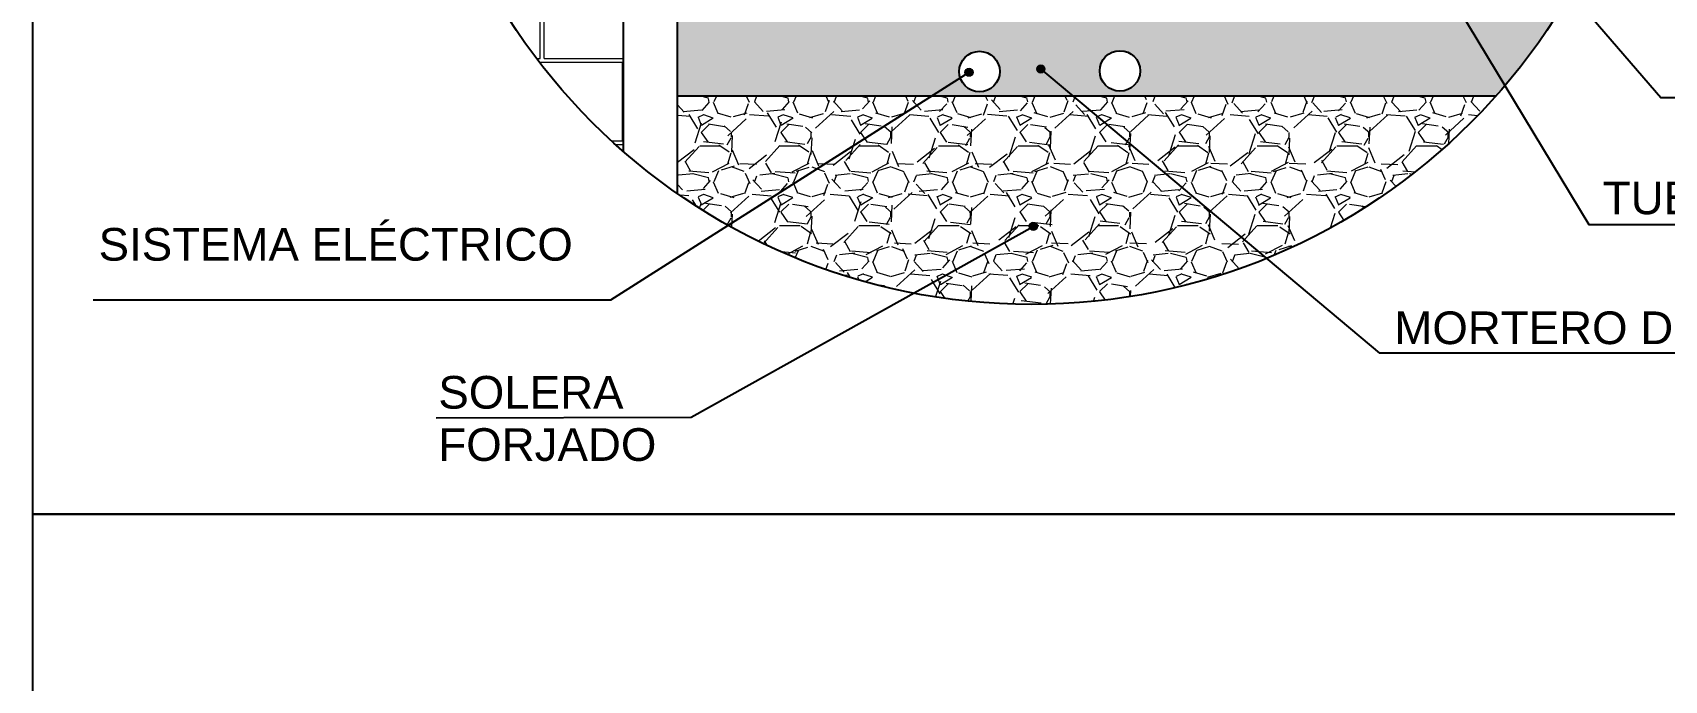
# Model space of a CAD drawing. Header units: millimetres. Extents: x 441156 to 441876, y 4514765 to 4515211.
# Drawn here: x 441488.51 to 441493.63, y 4514928.61 to 4514930.65 of the extents above; entities that cross this region are included whole.
import ezdxf

# ---------------------------------------------------------------- set-up
doc = ezdxf.new("R2010")
doc.units = ezdxf.units.MM
for name, color, linetype in [('01_textos', 7, 'Continuous'), ('Cassette', 7, 'Continuous'), ('Cornice', 7, 'Continuous'), ('Cornice_Testi', 7, 'Continuous')]:
    doc.layers.add(name, color=color, linetype=linetype)
doc.layers.add('Cornice_Tratteggi', color=7, linetype='Continuous', lineweight=5)
doc.styles.add('NIEVES2', font='sanss___.ttf')

msp = doc.modelspace()

# ---------------------------------------------------------------- hatches: boundary and pattern name
at = {"layer": 'Cornice_Testi', "linetype": 'Continuous', "lineweight": 5}
h = msp.add_hatch(color=254, dxfattribs=at)
edge = h.paths.add_edge_path()
edge.add_arc((441491.4502673487, 4514930.520957844), 0.01272062166668376, 0, 360)
h = msp.add_hatch(color=254, dxfattribs=at)
edge = h.paths.add_edge_path()
edge.add_arc((441491.6759021785, 4514930.531307856), 0.01272062166668376, 0, 360)
h = msp.add_hatch(color=254, dxfattribs=at)
edge = h.paths.add_edge_path()
edge.add_arc((441491.6520753912, 4514930.037165878), 0.01272062166668376, 0, 360)
at = {"layer": 'Cornice_Tratteggi'}
h = msp.add_hatch(dxfattribs=at)
h.set_pattern_fill('AR-B816C', color=254, scale=0.001272062166668376, style=0)
h.set_pattern_definition([(0, (441480.810731127, 4514936.49719169), (0.2584830322670139, 0.2584830322670139), [0.5048496723965116, -0.01211639213751628]), (0, (441480.5522480948, 4514936.509308082), (0.2584830322670139, 0.2584830322670139), [0.5048496723965116, -0.01211639213751628]), (90, (441480.810731127, 4514936.49719169), (-0.2584830322670139, 0.2584830322670139), [-0.2705994244045302, 0.2463666401294977]), (90, (441480.7986147349, 4514936.49719169), (-0.2584830322670139, 0.2584830322670139), [-0.2705994244045302, 0.2463666401294977])])
h.paths.add_polyline_path([(441490.3660076094, 4514933.213768492, 0.2169239767200871), (441489.6962615211, 4514931.742675903, 0.2169239767200923), (441490.3660076094, 4514930.271583316)])
h = msp.add_hatch(dxfattribs=at)
h.set_pattern_fill('AR-SAND', color=254, scale=0.0006784331555564671, style=0)
h.set_pattern_definition([(37.49999999999998, (441480.810731127, 4514936.49719169), (-0.00108551428112356, 0.03320341669724518), [0, -0.02619294726972408, 0, -0.02929474365692825, 0, -0.02800232849559318]), (7.499999999999998, (441480.810731127, 4514936.49719169), (0.03049714994754183, 0.04863179149606705), [0, -0.0141304057639301, 0, -0.02360811694705394, 0, -0.00904690612934549]), (327.5, (441480.7895355184, 4514936.49719169), (0.05366354497640016, 9.7503373658316e-05), [0, -0.008616101075567135, 0, -0.03101796387204168, 0, -0.04049567505516553]), (317.5, (441480.7895355184, 4514936.49719169), (0.05180220134962821, 0.01512426442434609), [0, -0.004308050537783567, 0, -0.02033399853833843, 0, -0.02326347290403125])])
h.paths.add_polyline_path([(441493.2959774706, 4514930.701281009), (441490.5356158983, 4514930.701281009), (441490.5356158983, 4514930.446868576), (441493.1046029851, 4514930.446868576, 0.04087253989622885)])
h.paths.add_polyline_path([(441491.860532566, 4514930.525023745, -1), (441491.9877387827, 4514930.525023745, -1)], flags=16)
h.paths.add_polyline_path([(441491.4195764625, 4514930.523183558, -1), (441491.5467826792, 4514930.523183558, -1)], flags=16)
h = msp.add_hatch(dxfattribs=at)
h.set_pattern_fill('GRAVEL', color=254, scale=0.25)
h.set_pattern_definition([(228.012787504, (439122.1332234819, 4514998.425687437), (-2.000000000000016, -2.250000000000001), [0.033634, -3.329772011768425]), (184.969740728, (439122.1107234819, 4514998.400687437), (2.999999999999994, 0.2500000000000088), [0.057717, -5.713981190307499]), (132.510447078, (439122.0532234819, 4514998.395687437), (2.500000000000029, -2.749999999999966), [0.040697, -4.029008149024925]), (267.273689006, (439121.9557234819, 4514998.333187437), (0.2500000000000061, 5.000000000000004), [0.05255949999999989, -5.203389510407236]), (292.833654178, (439121.9532234819, 4514998.280687436), (-1.249999999999997, 3.000000000000007), [0.05153874999999989, -5.102343282022061]), (357.273689006, (439121.9732234819, 4514998.233187437), (-5.000000000000004, 0.2500000000000064), [0.05255949999999989, -5.203389510407236]), (37.6942404667, (439122.0257234819, 4514998.230687437), (-3.25, -2.499999999999993), [0.06950724999999999, -6.881212137229]), (72.2553283749, (439122.0807234819, 4514998.273187436), (1.750000000000007, 5.500000000000001), [0.06562199999999978, -6.496580374203335]), (121.429565615, (439122.1007234819, 4514998.335687436), (-2.000000000000005, 3.249999999999997), [0.0527375, -5.22101827743225]), (175.236358309, (439122.0732234819, 4514998.380687437), (2.749999999999996, -0.2500000000000095), [0.060208, -2.950190644698075]), (222.397437798, (439122.0132234819, 4514998.385687437), (-2.999999999999991, -2.749999999999993), [0.077862, -7.708343751198725]), (138.814074834, (439122.2032234819, 4514998.330687436), (-1.750000000000008, 1.5), [0.02657524999999994, -2.630961203183668]), (171.46923439, (439122.1832234819, 4514998.348187436), (3.25, -0.4999999999999988), [0.05055925, -5.00537785403925]), (225, (439122.1332234819, 4514998.355687437), (-2.775557561562891e-17, -0.2499999999999832), [0.03535525, -0.318198140593275]), (203.198590514, (439122.1157234819, 4514998.385687437), (1.249999999999997, 0.4999999999999938), [0.0190395, -1.884903776465975]), (291.801409486, (439122.0982234819, 4514998.378187437), (-0.249999999999921, 0.7500000000000256), [0.02692575, -1.319365451783625]), (30.96375653209999, (439122.1082234819, 4514998.353187436), (0.7500000000000132, 0.4999999999999949), [0.04373224999999999, -1.414005723711325]), (161.565051177, (439122.1457234819, 4514998.375687436), (0.5000000000000029, -0.2499999999999942), [0.03162274999999989, -0.7589466650420982]), (16.389540334, (439121.9532234819, 4514998.378187437), (2.499999999999992, 0.750000000000011), [0.0443, -4.38571128666735]), (70.3461759419, (439121.9957234819, 4514998.390687437), (-1.000000000000305, -2.750000000000849), [0.03716525, -3.67935193682975]), (293.198590514, (439122.1457234819, 4514998.425687437), (-0.4999999999999926, 1.249999999999998), [0.03807875, -1.865864526465975]), (343.610459666, (439122.1607234819, 4514998.390687437), (-2.499999999999992, 0.7500000000000109), [0.04429999999999989, -4.385711286667235]), (339.44395478, (439121.9532234819, 4514998.223187436), (-1.250000000000009, 0.5000000000000061), [0.04271999999999989, -2.093280936329368]), (294.775140569, (439121.9932234819, 4514998.208187437), (-1.250000000000001, 2.75), [0.0357945, -3.543660765819]), (66.8014094864, (439122.1482234819, 4514998.175687437), (0.4999999999999953, 1.249999999999992), [0.03807875, -1.865864526465975]), (17.3540246363, (439122.1632234819, 4514998.210687436), (-3.249999999999994, -0.9999999999999907), [0.04190775, -4.14885590356]), (69.44395478040002, (439122.0257234819, 4514998.175687437), (-0.5000000000000018, -1.249999999999989), [0.02135999999999995, -2.114640936329368]), (101.309932474, (439122.1332234819, 4514998.175687437), (-0.249999999999991, 1.000000000000003), [0.0127475, -1.2620073783982]), (165.963756532, (439122.1307234819, 4514998.188187436), (0.7499999999999897, -0.2500000000000003), [0.05153875, -0.9792376564044251]), (186.009005957, (439122.0807234819, 4514998.200687436), (2.500000000000012, 0.2499999999999958), [0.0477625, -4.728480793635701]), (303.690067526, (439122.1082234819, 4514998.330687436), (-0.2499999999999968, 0.4999999999999964), [0.03605549999999989, -0.8653323188659983]), (353.157226587, (439122.1282234819, 4514998.300687437), (4.250000000000004, -0.5000000000000132), [0.0629485, -6.231890656007075]), (60.9453959009, (439122.1907234819, 4514998.293187437), (-0.9999999999999939, -1.749999999999994), [0.025739, -2.54816853524675]), (90, (439122.2032234819, 4514998.315687437), (-0.25, 0.25), [0.015, -0.235]), (120.256437164, (439122.0757234819, 4514998.208187437), (1.000000000000002, -1.750000000000002), [0.034731, -3.43837999736245]), (48.01278750420001, (439122.0582234819, 4514998.238187437), (2, 2.249999999999994), [0.067268, -3.296138011768424]), (0, (439122.1032234819, 4514998.288187437), (0.25, 0.25), [0.065, -0.185]), (325.3048464690001, (439122.1682234819, 4514998.288187437), (2.500000000000035, -1.749999999999956), [0.03952849999999989, -3.913318575210493]), (254.054604099, (439122.2007234819, 4514998.265687437), (-0.2500000000000094, -1.000000000000001), [0.0364005, -1.783626972320125]), (207.645975364, (439122.1907234819, 4514998.230687437), (-4.749999999999988, -2.500000000000012), [0.05926625, -5.867368545564849]), (175.42607874, (439122.1382234819, 4514998.203187437), (-3.249999999999988, 0.2500000000000003), [0.06269975, -6.207268351992225])])
h.paths.add_polyline_path([(441493.1046029851, 4514930.446868576), (441490.5356158983, 4514930.446868576), (441490.5356158983, 4514930.139617014, 0.3793401310703457)])

# ---------------------------------------------------------------- linework, layer by layer
at = {"color": 0, "linetype": 'Continuous'}
for p, q in [((441488.5109046208, 4514934.203616455), (441488.5109046208, 4514929.133571718)), ((441488.5109046208, 4514934.203616455), (441488.5109046208, 4514929.133571718)), ((441488.5109046208, 4514929.133571718), (441497.2609046208, 4514929.133571718)), ((441488.5109046208, 4514929.133571718), (441497.2609046208, 4514929.133571718))]:
    msp.add_line(p, q, dxfattribs=at)
msp.add_lwpolyline([(441488.5109046208, 4514923.313201839), (441497.2609046208, 4514923.313201839), (441497.2609046208, 4514929.133571718), (441488.5109046208, 4514929.133571718)], close=True, dxfattribs=at)
at = {"layer": 'Cassette', "color": 5}
for points in [[(441494.9008122258, 4514930.041931191, 0), (441493.3968701356, 4514930.041931191, 0), (441492.7273679484, 4514931.150777287, 0)], [(441495.918295286, 4514930.440850906, 0), (441493.6217886907, 4514930.440850906, 0), (441493.1572955974, 4514930.979228185, 0)], [(441494.8579877111, 4514929.639470871, 0), (441492.7402981158, 4514929.639470871, 0), (441491.6759021785, 4514930.531307856, 0)], [(441488.7009204439, 4514929.806175983, 0), (441490.325968394, 4514929.806175983, 0), (441491.4502673487, 4514930.520957844, 0)], [(441489.7771451103, 4514929.435842626, 0), (441490.5777100665, 4514929.438407957, 0), (441491.6520753912, 4514930.037165878, 0)]]:
    msp.add_polyline3d(points, dxfattribs=at)
at = {"layer": 'Cornice', "color": 254}
for p, q in [((441490.5356158983, 4514930.139617014), (441490.5356158983, 4514933.345734793)), ((441490.3660076094, 4514930.271583316), (441490.3660076094, 4514933.213768492)), ((441490.5356158983, 4514930.446868576), (441493.1046029851, 4514930.446868576))]:
    msp.add_line(p, q, dxfattribs=at)
for centre, radius in [((441491.6467568434, 4514931.742675903), 1.950495322224843), ((441491.4831795709, 4514930.523183558), 0.0636031083334188), ((441491.9241356744, 4514930.525023745), 0.0636031083334188)]:
    msp.add_circle(centre, radius, dxfattribs=at)
at = {"layer": 'Cornice_Testi', "color": 254, "linetype": 'Continuous', "lineweight": 5}
for centre in [(441491.4502673487, 4514930.520957844), (441491.6759021785, 4514930.531307856), (441491.6520753912, 4514930.037165878)]:
    msp.add_circle(centre, 0.01272062166668376, dxfattribs=at)

# ---------------------------------------------------------------- texts
at = {"layer": '01_textos', "style": 'NIEVES2'}
for s, p in [('TUBO EUROTHERM ', (441493.4397187598, 4514930.075286699)), ('MORTERO DE NIVELACIÓN', (441492.7852966191, 4514929.667597688)), ('SOLERA', (441489.7844508582, 4514929.465099936)), ('FORJADO', (441489.7844508582, 4514929.301061621))]:
    msp.add_text(s, height=0.1025611646689943, dxfattribs=at).set_placement(p)
at = {"layer": '01_textos', "insert": (441488.7180135825, 4514930.0321914), "char_height": 0.1025611646689943, "width": 5.369037527581697, "attachment_point": 1, "style": 'NIEVES2'}
msp.add_mtext('SISTEMA ELÉCTRICO{\\H1.7928x; }', dxfattribs=at)

doc.saveas('drawing.dxf')
